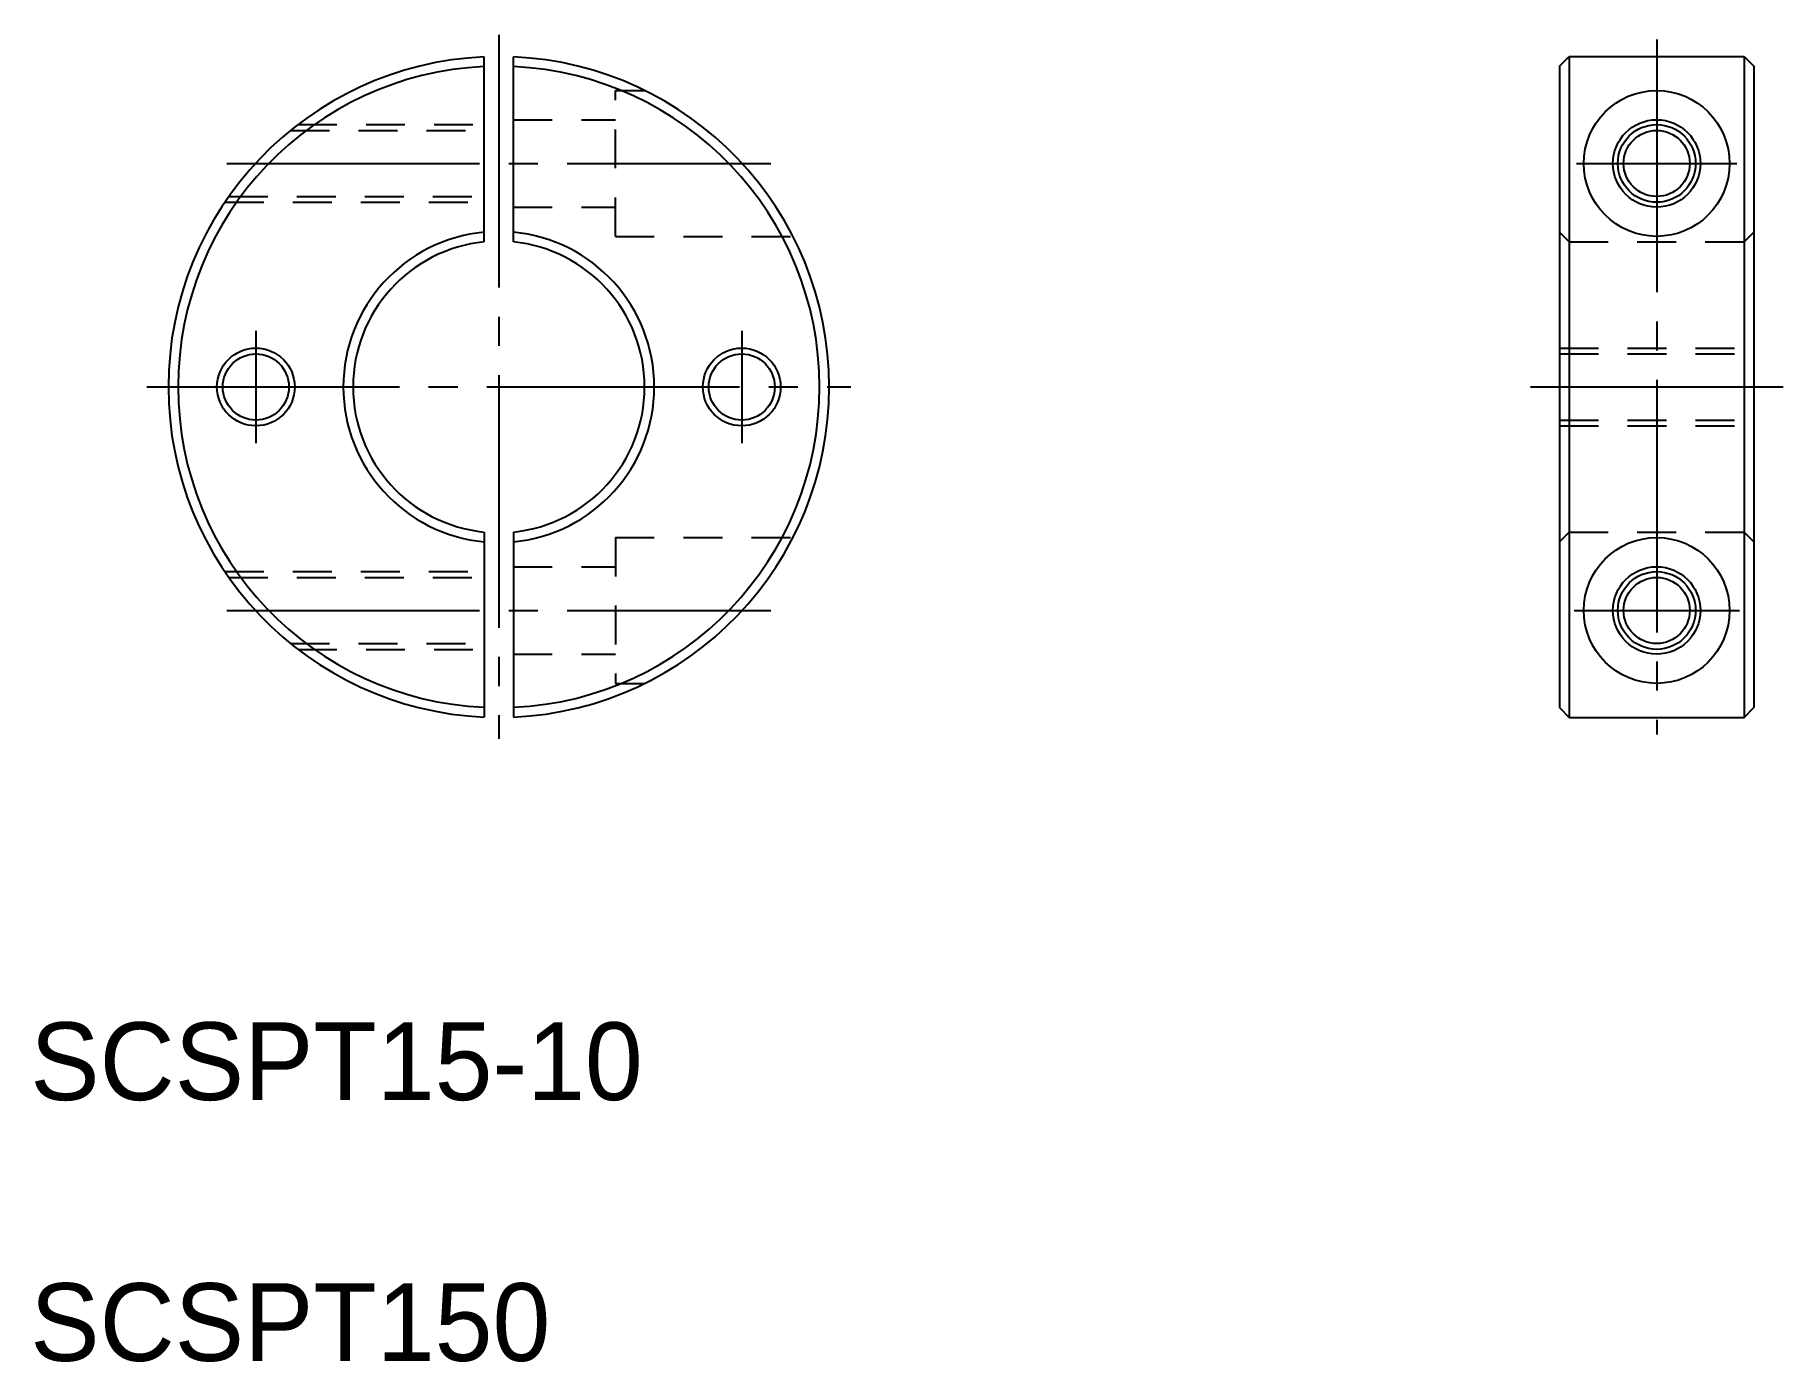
# Model space of a CAD drawing. Extents: x 77.9 to 167.8, y 110.2 to 178.5.
import ezdxf

# ---------------------------------------------------------------- set-up
doc = ezdxf.new("R2010")
doc.units = 0
doc.linetypes.add('CENTER', pattern=[17.5, 13, -1.5, 1.5, -1.5])
doc.linetypes.add('DASHED', pattern=[3.5, 2, -1.5])
doc.layers.get('0').update_dxf_attribs({"linetype": 'CONTINUOUS'})
doc.layers.add('CENTER', color=1, linetype='CENTER')

msp = doc.modelspace()

# ---------------------------------------------------------------- linework, layer by layer
at = {"color": 7, "linetype": 'CONTINUOUS'}
for p, q in [((100.991, 167.869), (100.991, 177.39)), ((102.491, 167.869), (102.491, 177.39)), ((156.314, 176.907), (156.814, 177.407)), ((156.814, 177.407), (156.814, 143.407)), ((156.814, 177.407), (165.814, 177.407)), ((165.814, 177.407), (165.814, 143.407)), ((165.814, 177.407), (166.314, 176.907)), ((156.314, 176.907), (156.314, 143.907)), ((166.314, 176.907), (166.314, 143.907)), ((100.991, 152.945), (100.991, 143.424)), ((102.491, 152.945), (102.491, 143.424)), ((156.314, 143.907), (156.814, 143.407)), ((165.814, 143.407), (166.314, 143.907)), ((156.814, 143.407), (165.814, 143.407))]:
    msp.add_line(p, q, dxfattribs=at)
at = {"color": 3, "linetype": 'DASHED'}
for p, q in [((107.741, 168.157), (107.741, 175.657)), ((107.741, 175.657), (109.253, 175.657)), ((91.028, 173.607), (100.991, 173.607)), ((91.409, 173.907), (100.991, 173.907)), ((102.491, 174.157), (107.741, 174.157)), ((87.85, 170.207), (100.991, 170.207)), ((87.643, 169.907), (100.991, 169.907)), ((102.491, 169.657), (107.741, 169.657)), ((156.314, 168.369), (156.814, 167.869)), ((165.814, 167.869), (166.314, 168.369)), ((107.741, 168.157), (116.871, 168.157)), ((156.814, 167.869), (165.814, 167.869)), ((156.314, 162.407), (166.314, 162.407)), ((156.314, 162.107), (166.314, 162.107)), ((156.314, 158.707), (166.314, 158.707)), ((156.314, 158.407), (166.314, 158.407)), ((156.314, 152.445), (156.814, 152.945)), ((156.814, 152.945), (165.814, 152.945)), ((165.814, 152.945), (166.314, 152.445)), ((107.741, 152.657), (116.871, 152.657)), ((107.741, 152.657), (107.741, 145.157)), ((102.491, 151.157), (107.741, 151.157)), ((87.643, 150.907), (100.991, 150.907)), ((87.85, 150.607), (100.991, 150.607)), ((91.028, 147.207), (100.991, 147.207)), ((91.409, 146.907), (100.991, 146.907)), ((102.491, 146.657), (107.741, 146.657)), ((107.741, 145.157), (109.253, 145.157))]:
    msp.add_line(p, q, dxfattribs=at)
for p, q in [((166.314, 168.619), (166.314, 168.62)), ((166.314, 160.407), (166.314, 160.407))]:
    msp.add_line(p, q)
for centre, radius in [((161.314, 171.907), 3.75), ((161.314, 171.907), 2.25), ((161.314, 171.907), 1.7), ((89.241, 160.407), 2), ((89.241, 160.407), 1.7), ((114.241, 160.407), 2), ((114.241, 160.407), 1.7), ((161.314, 148.907), 3.75), ((161.314, 148.907), 2.25), ((161.314, 148.907), 1.7)]:
    msp.add_circle(centre, radius)
at = {"color": 3}
for centre in [(161.314, 171.907), (161.314, 148.907)]:
    msp.add_circle(centre, 2, dxfattribs=at)
at = {"color": 7, "linetype": 'CONTINUOUS'}
for radius, start, end in [(17, 92.52857, 267.47144), (17, 272.52857, 87.47142), (16.5, 92.60525, 267.39475), (16.5, 272.60525, 87.39475), (8, 95.37938, 264.62063), (8, 275.37938, 84.62062), (7.5, 95.73917, 264.26084), (7.5, 275.73917, 84.26083)]:
    msp.add_arc((101.741, 160.407), radius, start, end, dxfattribs=at)
at = {"layer": 'CENTER', "color": 1, "linetype": 'CENTER'}
for p, q in [((101.741, 178.518), (101.741, 142.296)), ((161.314, 178.282), (161.314, 142.532)), ((87.749, 171.907), (115.733, 171.907)), ((157.189, 171.907), (165.439, 171.907)), ((89.241, 163.294), (89.241, 157.52)), ((114.241, 163.294), (114.241, 157.52)), ((83.629, 160.407), (119.852, 160.407)), ((154.814, 160.407), (167.814, 160.407)), ((87.749, 148.907), (115.733, 148.907)), ((157.059, 148.907), (165.569, 148.907))]:
    msp.add_line(p, q, dxfattribs=at)

# ---------------------------------------------------------------- texts
for s, p in [('SCSPT15-10', (77.633, 123.716)), ('SCSPT150', (77.633, 110.295))]:
    msp.add_text(s, height=4).set_placement(p)

doc.saveas('drawing.dxf')
